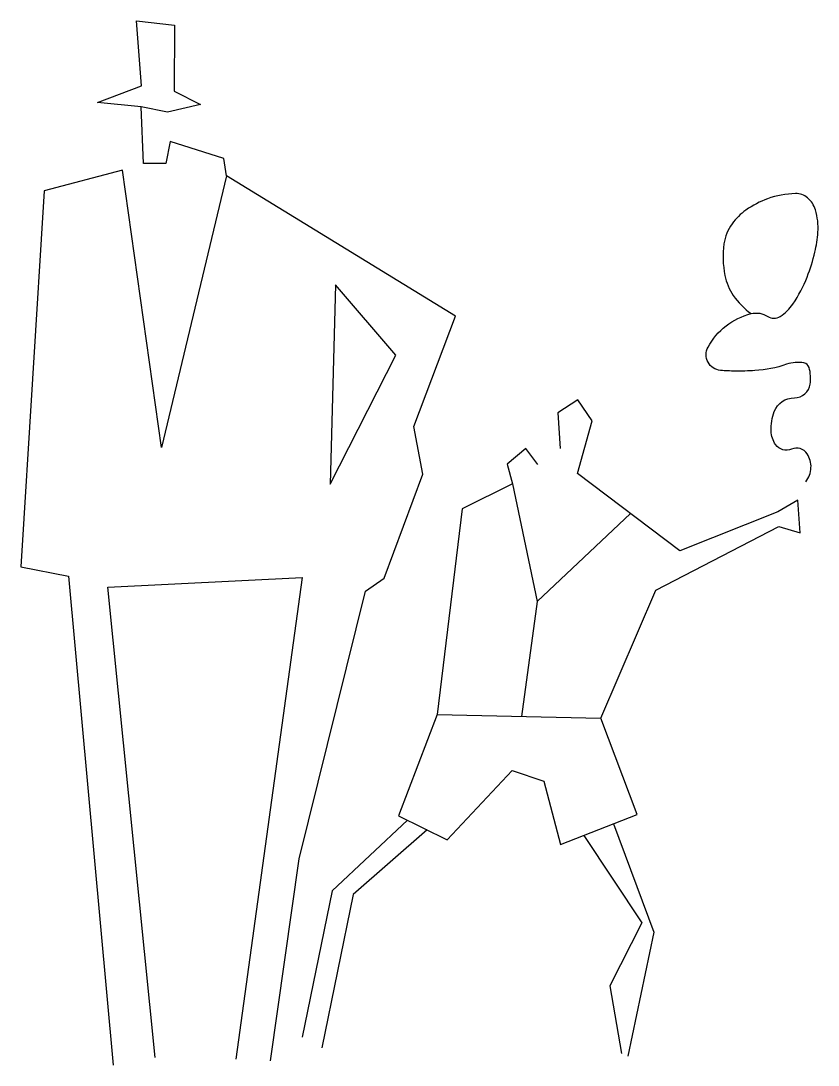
# Model space of a CAD drawing. Extents: x -0.58 to 0.88, y 0 to 1.91.
import ezdxf

# ---------------------------------------------------------------- set-up
doc = ezdxf.new("R2010")
doc.units = 0
doc.header["$LTSCALE"] = 10
doc.header["$MEASUREMENT"] = 0
doc.layers.get('0').update_dxf_attribs({"linetype": 'CONTINUOUS'})

msp = doc.modelspace()

# ---------------------------------------------------------------- linework, layer by layer
for points in [[(-0.2052, 1.6275), (-0.2098, 1.6592), (-0.3082, 1.6908), (-0.3161, 1.6502), (-0.3568, 1.6504), (-0.361, 1.7539), (-0.4409, 1.762), (-0.3608, 1.7925), (-0.3697, 1.9112), (-0.3001, 1.9032), (-0.3008, 1.7825), (-0.2527, 1.7581), (-0.3128, 1.744), (-0.361, 1.7539)], [(-0.125, 0.0092), (-0.0725, 0.3785), (0.049, 0.8681), (0.0829, 0.892), (0.1537, 1.082), (0.1376, 1.169), (0.2133, 1.3713), (-0.2052, 1.6275), (-0.3239, 1.131), (-0.3954, 1.6383), (-0.5384, 1.6005), (-0.5811, 0.9125), (-0.4943, 0.8954), (-0.4126, 0.0012)], [(-0.0057, 1.4284), (-0.0154, 1.0636), (0.1046, 1.2995), (-0.0057, 1.4284)], [(0.4056, 0.4047), (0.5459, 0.4597), (0.4793, 0.6359), (0.58, 0.8698), (0.8048, 0.9864), (0.844, 0.9745), (0.8396, 1.0345), (0.8029, 1.0133), (0.6239, 0.942), (0.4364, 1.0831), (0.4632, 1.1795), (0.4372, 1.2182), (0.4005, 1.1943), (0.405, 1.1288)], [(0.3641, 1.1), (0.3422, 1.1291), (0.3083, 1.1004), (0.3177, 1.0645), (0.2257, 1.0188), (0.1801, 0.6425), (0.1093, 0.4574), (0.198, 0.4135), (0.3174, 0.5403), (0.3752, 0.5207), (0.4056, 0.4047)], [(0.3177, 1.0645), (0.3626, 0.849), (0.3345, 0.6391)], [(0.3626, 0.849), (0.5332, 1.0102)], [(-0.3353, 0.0152), (-0.422, 0.8757), (-0.0667, 0.8929), (-0.1878, 0.0123)], [(0.1801, 0.6425), (0.4793, 0.6359)], [(0.1259, 0.4492), (-0.0122, 0.3202), (-0.0668, 0.0523)], [(0.5025, 0.4427), (0.5763, 0.2444), (0.5288, 0.0177)], [(0.1616, 0.4315), (0.0264, 0.3131), (-0.0311, 0.0328)], [(0.4481, 0.4213), (0.5544, 0.2617), (0.4958, 0.1462), (0.5171, 0.0226)]]:
    msp.add_lwpolyline(points)
msp.add_lwpolyline([(0.8542, 1.0682, 0.151592), (0.8635, 1.0938, 0.15692), (0.8566, 1.1192, 0.366807), (0.828, 1.1278, -0.358643), (0.7988, 1.1361, -0.142329), (0.7905, 1.1609, -0.101464), (0.7964, 1.1968, -0.314132), (0.8331, 1.2217, 0.377077), (0.8622, 1.2468, 0.107638), (0.8599, 1.2771, 0.279294), (0.8507, 1.2855, 0.133968), (0.8189, 1.2831, -0.071377), (0.761, 1.2715, -0.015257), (0.7245, 1.2706, -0.021207), (0.6982, 1.2719, -0.53763), (0.6752, 1.3145, -0.211918), (0.754, 1.3757, -0.206924), (0.7844, 1.3706, 0.293825), (0.8071, 1.3705, 0.100588), (0.8305, 1.3933, 0.058584), (0.8564, 1.4427, 0.032364), (0.8706, 1.4883, 0.042088), (0.8762, 1.5246, 0.090581), (0.8716, 1.5655, 0.144111), (0.8573, 1.5875, 0.184059), (0.8351, 1.5953, 0.08127), (0.7842, 1.5858, 0.066744), (0.7446, 1.5652, 0.083101), (0.7191, 1.54, 0.122932), (0.7044, 1.5035, 0.082902), (0.7061, 1.4456, 0.101811), (0.7215, 1.409, 0.086652), (0.754, 1.3757)], format="xyb")

doc.saveas('drawing.dxf')
